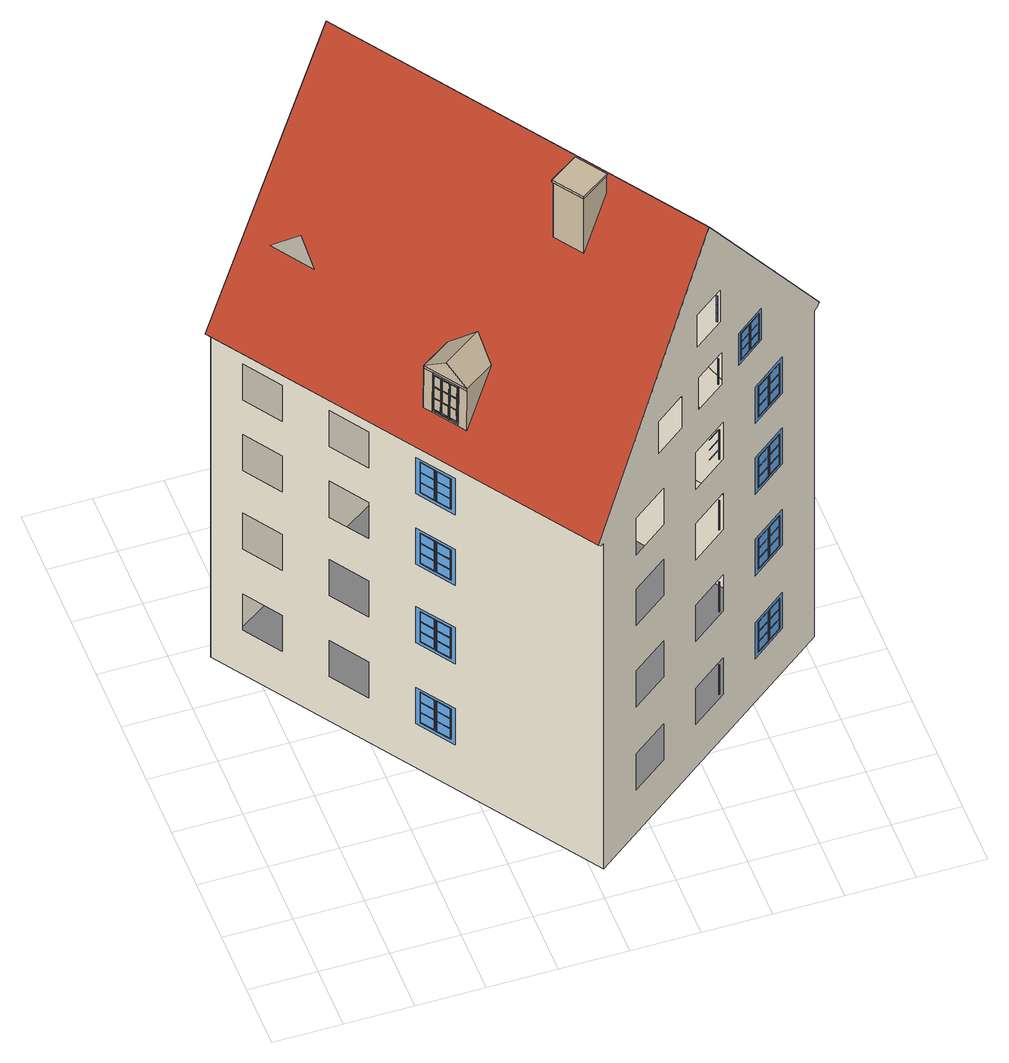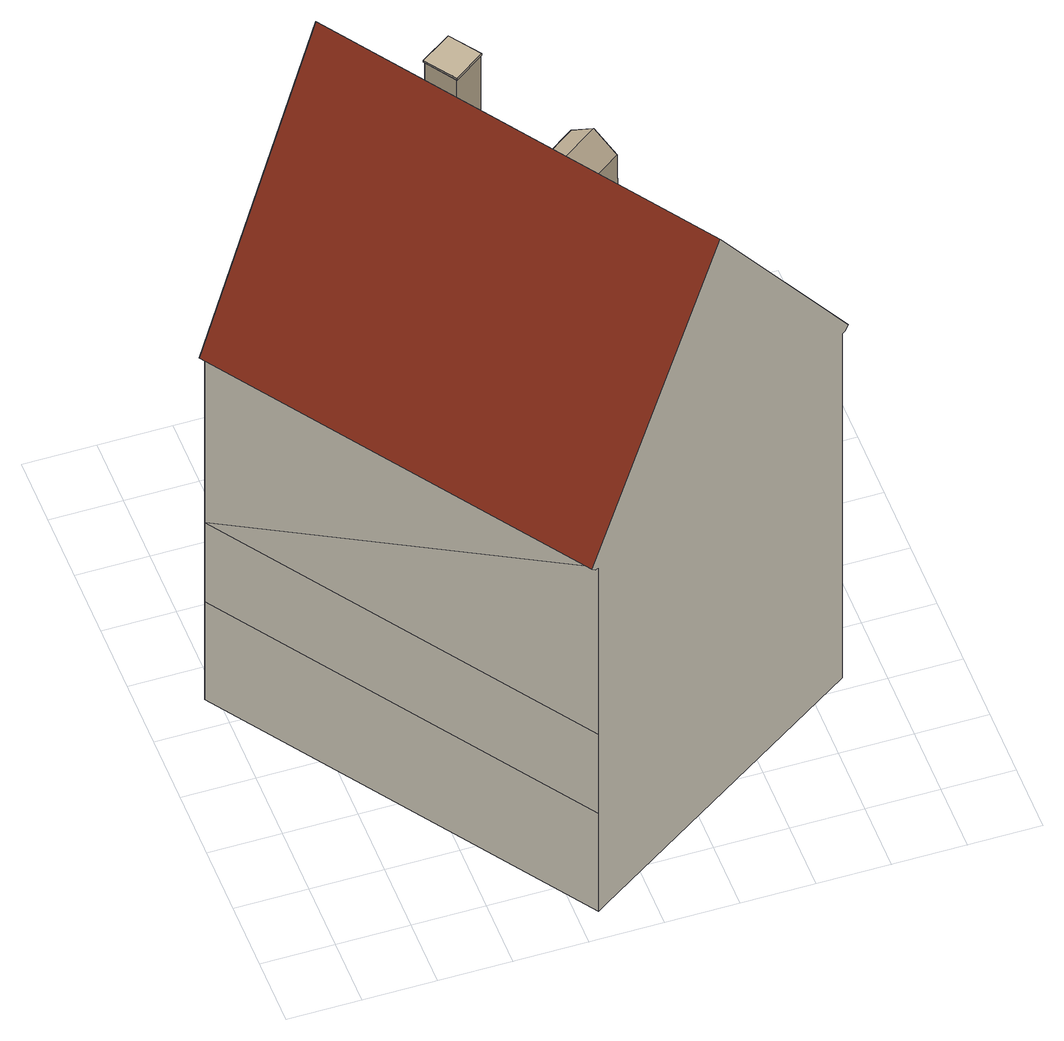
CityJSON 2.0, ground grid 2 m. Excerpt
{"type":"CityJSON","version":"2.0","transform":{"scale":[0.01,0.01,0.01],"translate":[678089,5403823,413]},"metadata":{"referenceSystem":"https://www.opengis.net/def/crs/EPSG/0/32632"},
"CityObjects":{
"building1":{"type":"Building","attributes":{"dataAvailable":"Sufficient","measuredHeight":20.7},"children":["building1-1","building1-2"],"geometry":[{"type":"MultiSurface","lod":"3","boundaries":[[[0,1,2,3],[4,5,6,7],[8,9,10,11],[12,13,14,15]],[[16,17,18,19],[20,21,22,23],[24,25,26,27],[28,29,30,31]],[[32,33,34,35],[36,37,38,39],[40,41,42,43],[44,45,46,47]],[[48,49,50,51],[52,53,54,55],[56,57,58,59],[60,61,62,63]],[[64,65,6,5]],[[66,67,9,8]],[[68,69,13,12]],[[70,71,22,21]],[[72,73,25,24]],[[74,75,29,28]],[[76,77,38,37]],[[78,79,41,40]],[[80,81,45,44]],[[82,83,54,53]],[[84,85,57,56]],[[86,87,61,60]],[[88,65,64,89]],[[90,91,67,66]],[[92,93,69,68]],[[94,71,70,95]],[[96,97,73,72]],[[98,99,75,74]],[[100,77,76,101]],[[102,103,79,78]],[[104,105,81,80]],[[106,83,82,107]],[[108,109,85,84]],[[110,111,87,86]],[[112,113,114,115]],[[89,88,116,117]],[[90,91,118,119]],[[92,93,120,121]],[[95,94,122,123]],[[96,97,124,125]],[[98,99,126,127]],[[101,100,128,129]],[[102,103,130,131]],[[104,105,132,133]],[[107,106,134,135]],[[108,109,136,137]],[[110,111,138,139]],[[90,66,8,11]],[[92,68,12,15]],[[89,64,5,4]],[[96,72,24,27]],[[98,74,28,31]],[[95,70,21,20]],[[102,78,40,43]],[[104,80,44,47]],[[101,76,37,36]],[[108,84,56,59]],[[110,86,60,63]],[[107,82,53,52]],[[64,89,117,140]],[[66,90,119,141]],[[68,92,121,142]],[[70,95,123,143]],[[72,96,125,144]],[[74,98,127,145]],[[76,101,129,146]],[[78,102,131,147]],[[80,104,133,148]],[[82,107,135,149]],[[84,108,137,150]],[[86,110,139,151]],[[152,153,154,155]],[[156,157,158,159]],[[160,161,162,163]],[[164,165,166,167]],[[168,169,170,171]],[[172,173,174,175]],[[176,177,178,179]],[[180,181,182,183]],[[184,185,186,187]],[[188,189,190,191]],[[192,193,194,195]],[[196,197,198,199]],[[200,201,202,203],[0,3,2,1],[204,205,206,207]],[[208,209,210,211],[16,19,18,17],[212,213,214,215]],[[216,217,218,219],[32,35,34,33],[220,221,222,223]],[[224,225,226,227],[48,51,50,49],[228,229,230,231]],[[232,233,160]],[[234,235,152]],[[236,237,156]],[[238,239,172]],[[240,241,164]],[[242,243,168]],[[244,245,184]],[[246,247,176]],[[248,249,180]],[[250,251,196]],[[252,253,188]],[[254,255,192]],[[153,256,257,154]],[[157,258,259,158]],[[161,260,261,162]],[[165,262,263,166]],[[169,264,265,170]],[[173,266,267,174]],[[177,268,269,178]],[[181,270,271,182]],[[185,272,273,186]],[[189,274,275,190]],[[193,276,277,194]],[[197,278,279,198]],[[204,207,206,205],[233,280,161,160],[281,157,156,237],[282,153,152,235]],[[212,215,214,213],[239,283,173,172],[284,169,168,243],[285,165,164,241]],[[220,223,222,221],[245,286,185,184],[287,181,180,249],[288,177,176,247]],[[228,231,230,229],[251,289,197,196],[290,193,192,255],[291,189,188,253]],[[258,157,281]],[[260,161,280]],[[256,153,282]],[[264,169,284]],[[266,173,283]],[[262,165,285]],[[270,181,287]],[[272,185,286]],[[268,177,288]],[[276,193,290]],[[278,197,289]],[[274,189,291]],[[234,152,153,256]],[[236,156,157,258]],[[160,161,260,232]],[[240,164,165,262]],[[242,168,169,264]],[[172,173,266,238]],[[246,176,177,268]],[[248,180,181,270]],[[184,185,272,244]],[[252,188,189,274]],[[254,192,193,276]],[[196,197,278,250]],[[292,293,294,295],[296,297,298,299],[300,301,302,303],[304,305,306,307],[308,309,310,311],[312,313,314,315],[201,200,203,202],[225,224,227,226],[211,210,209,208],[316,317,318,319],[320,321,322,323],[216,219,218,217],[324,325,326,327]],[[236,156,159,328]],[[234,152,155,329]],[[232,160,163,330]],[[242,168,171,331]],[[240,164,167,332]],[[238,172,175,333]],[[248,180,183,334]],[[246,176,179,335]],[[244,184,187,336]],[[254,192,195,337]],[[252,188,191,338]],[[250,196,199,339]],[[236,258,281,237]],[[234,256,282,235]],[[232,260,280,233]],[[242,264,284,243]],[[240,262,285,241]],[[238,266,283,239]],[[248,270,287,249]],[[246,268,288,247]],[[244,272,286,245]],[[254,276,290,255]],[[252,274,291,253]],[[250,278,289,251]],[[256,234,329,257]],[[258,236,328,259]],[[260,232,330,261]],[[262,240,332,263]],[[264,242,331,265]],[[266,238,333,267]],[[268,246,335,269]],[[270,248,334,271]],[[272,244,336,273]],[[274,252,338,275]],[[276,254,337,277]],[[278,250,339,279]],[[340,341,113,112],[342,343,344]],[[341,345,346,347,348,349,350,351,293,292,114,113]],[[350,352,294,293,351]],[[353,354,355,356]],[[357,358,359,360]],[[361,362,363,364]],[[365,366,367,368]],[[369,370,371,372]],[[373,374,375,376]],[[115,295,294,352,377,378,379,380,381,340,112],[382,383,384,385],[386,387,388,389],[390,391,392,393],[394,395,396,397],[398,399,400,401],[402,403,404,405],[406,407,408,409],[410,411,412,413],[414,415,416,417],[418,419,420,421],[422,423,424,425],[426,427,428,429],[430,431,432,433],[434,435,436,437],[438,439,440,441],[442,443,444,445]],[[366,365,446,447]],[[374,373,448,449]],[[370,369,450,451]],[[452,453,454,455]],[[456,457,458,459]],[[460,461,462,463]],[[453,452,464,465]],[[461,460,466,467]],[[457,456,468,469]],[[470,471,472,473]],[[474,475,476,477]],[[478,479,480,481]],[[482,483,484,485]],[[486,487,488,489]],[[490,491,492,493]],[[494,495,496,497]],[[498,499,500,501]],[[502,503,504,505]],[[506,357,360,507]],[[508,353,356,509]],[[510,361,364,511]],[[475,474,512,513]],[[471,470,514,515]],[[479,478,516,517]],[[487,486,518,519]],[[483,482,520,521]],[[491,490,522,523]],[[499,498,524,525]],[[495,494,526,527]],[[503,502,528,529]],[[353,508,530,531]],[[357,506,532,533]],[[361,510,534,535]],[[341,340,381,345]],[[536,537,538,539]],[[540,541,542,543]],[[544,545,546,547]],[[537,536,548,549]],[[545,544,550,551]],[[541,540,552,553]],[[541,554,555,542]],[[537,556,557,538]],[[545,558,559,546]],[[536,560,561,548]],[[544,562,563,550]],[[540,564,565,552]],[[564,540,543,566]],[[560,536,539,567]],[[562,544,547,568]],[[560,536,537,556]],[[544,545,558,562]],[[564,540,541,554]],[[554,541,553,569]],[[558,545,551,570]],[[556,537,549,571]],[[572,573,574,575],[563,570,551,550],[569,553,552,565],[571,549,548,561]],[[554,564,566,555]],[[556,560,567,557]],[[558,562,568,559]],[[560,556,571,561]],[[562,558,570,563]],[[564,554,569,565]],[[576,577,578,579]],[[580,581,582,583]],[[584,585,586,587]],[[581,580,588,589]],[[585,584,590,591]],[[577,576,592,593]],[[378,348,347]],[[439,438,441,440],[594,595,596,597],[572,575,574,573]],[[577,598,599,578]],[[585,600,601,586]],[[581,602,603,582]],[[584,604,605,590]],[[580,606,607,588]],[[576,608,609,592]],[[604,584,587,610]],[[606,580,583,611]],[[608,576,579,612]],[[608,576,577,598]],[[584,585,600,604]],[[606,580,581,602]],[[602,581,589,613]],[[598,577,593,614]],[[600,585,591,615]],[[594,597,596,595],[605,615,591,590],[613,589,588,607],[614,593,592,609]],[[600,604,610,601]],[[598,608,612,599]],[[602,606,611,603]],[[616,617,618,619]],[[620,621,622,623]],[[624,625,626,627]],[[628,629,630,631]],[[632,633,634,635]],[[636,637,638,639]],[[640,641,642,643]],[[644,645,646,647]],[[648,649,650,651]],[[652,653,654,655]],[[656,657,658,659]],[[660,661,662,663]],[[604,600,615,605]],[[606,602,613,607]],[[608,598,614,609]],[[621,620,664,665]],[[617,616,666,667]],[[625,624,668,669]],[[633,632,670,671]],[[629,628,672,673]],[[637,636,674,675]],[[645,644,676,677]],[[641,640,678,679]],[[649,648,680,681]],[[657,656,682,683]],[[653,652,684,685]],[[661,660,686,687]],[[621,688,689,622]],[[617,690,691,618]],[[625,692,693,626]],[[633,694,695,634]],[[629,696,697,630]],[[637,698,699,638]],[[645,700,701,646]],[[641,702,703,642]],[[649,704,705,650]],[[657,706,707,658]],[[653,708,709,654]],[[661,710,711,662]],[[624,712,713,668]],[[620,714,715,664]],[[616,716,717,666]],[[636,718,719,674]],[[632,720,721,670]],[[628,722,723,672]],[[648,724,725,680]],[[644,726,727,676]],[[640,728,729,678]],[[660,730,731,686]],[[656,732,733,682]],[[652,734,735,684]],[[348,378,377,349]],[[349,377,352,350]],[[716,616,619,736]],[[714,620,623,737]],[[712,624,627,738]],[[722,628,631,739]],[[720,632,635,740]],[[718,636,639,741]],[[728,640,643,742]],[[726,644,647,743]],[[724,648,651,744]],[[734,652,655,745]],[[732,656,659,746]],[[730,660,663,747]],[[616,617,690,716]],[[714,620,621,688]],[[712,624,625,692]],[[628,629,696,722]],[[720,632,633,694]],[[718,636,637,698]],[[640,641,702,728]],[[726,644,645,700]],[[724,648,649,704]],[[652,653,708,734]],[[732,656,657,706]],[[730,660,661,710]],[[690,617,667,748]],[[688,621,665,749]],[[692,625,669,750]],[[696,629,673,751]],[[694,633,671,752]],[[698,637,675,753]],[[702,641,679,754]],[[700,645,677,755]],[[704,649,681,756]],[[708,653,685,757]],[[706,657,683,758]],[[710,661,687,759]],[[760,761,762,763],[717,748,667,666],[749,665,664,715],[750,669,668,713]],[[764,765,766,767],[723,751,673,672],[752,671,670,721],[753,675,674,719]],[[768,769,770,771],[729,754,679,678],[755,677,676,727],[756,681,680,725]],[[772,773,774,775],[735,757,685,684],[758,683,682,733],[759,687,686,731]],[[346,380,379,347]],[[345,381,380,346]],[[690,716,736,691]],[[688,714,737,689]],[[692,712,738,693]],[[696,722,739,697]],[[694,720,740,695]],[[698,718,741,699]],[[702,728,742,703]],[[700,726,743,701]],[[704,724,744,705]],[[708,734,745,709]],[[706,732,746,707]],[[710,730,747,711]],[[714,688,749,715]],[[712,692,750,713]],[[716,690,748,717]],[[720,694,752,721]],[[718,698,753,719]],[[722,696,751,723]],[[726,700,755,727]],[[724,704,756,725]],[[728,702,754,729]],[[732,706,758,733]],[[730,710,759,731]],[[734,708,757,735]],[[776,777,778,779]],[[780,781,782,783]],[[784,785,786,787]],[[788,789,790,791]],[[792,793,794,795]],[[796,797,798,799]],[[800,801,802,803]],[[804,805,806,807]],[[808,809,810,811]],[[812,813,814,815]],[[816,817,818,819]],[[820,821,822,823]],[[777,776,824,825]],[[785,784,826,827]],[[781,780,828,829]],[[789,788,830,831]],[[797,796,832,833]],[[793,792,834,835]],[[801,800,836,837]],[[809,808,838,839]],[[805,804,840,841]],[[813,812,842,843]],[[821,820,844,845]],[[817,816,846,847]],[[423,422,425,424],[760,763,762,761],[848,849,850,851]],[[393,392,391,390],[764,767,766,765],[852,853,854,855]],[[404,403,402,405],[768,771,770,769],[856,857,858,859]],[[407,406,409,408],[772,775,774,773],[860,861,862,863]],[[777,864,865,778]],[[781,866,867,782]],[[785,868,869,786]],[[789,870,871,790]],[[793,872,873,794]],[[797,874,875,798]],[[801,876,877,802]],[[805,878,879,806]],[[809,880,881,810]],[[813,882,883,814]],[[817,884,885,818]],[[821,886,887,822]],[[784,888,889,826]],[[776,890,891,824]],[[780,892,893,828]],[[796,894,895,832]],[[788,896,897,830]],[[792,898,899,834]],[[808,900,901,838]],[[800,902,903,836]],[[804,904,905,840]],[[820,906,907,844]],[[812,908,909,842]],[[816,910,911,846]],[[892,780,783,912]],[[890,776,779,913]],[[888,784,787,914]],[[898,792,795,915]],[[896,788,791,916]],[[894,796,799,917]],[[904,804,807,918]],[[902,800,803,919]],[[900,808,811,920]],[[910,816,819,921]],[[908,812,815,922]],[[906,820,823,923]],[[890,776,777,864]],[[892,780,781,866]],[[784,785,868,888]],[[896,788,789,870]],[[898,792,793,872]],[[796,797,874,894]],[[902,800,801,876]],[[904,804,805,878]],[[808,809,880,900]],[[908,812,813,882]],[[910,816,817,884]],[[820,821,886,906]],[[866,781,829,924]],[[868,785,827,925]],[[864,777,825,926]],[[872,793,835,927]],[[874,797,833,928]],[[870,789,831,929]],[[878,805,841,930]],[[880,809,839,931]],[[876,801,837,932]],[[884,817,847,933]],[[886,821,845,934]],[[882,813,843,935]],[[848,851,850,849],[889,925,827,826],[924,829,828,893],[926,825,824,891]],[[852,855,854,853],[895,928,833,832],[927,835,834,899],[929,831,830,897]],[[856,859,858,857],[901,931,839,838],[930,841,840,905],[932,837,836,903]],[[860,863,862,861],[907,934,845,844],[933,847,846,911],[935,843,842,909]],[[864,890,913,865]],[[866,892,912,867]],[[868,888,914,869]],[[870,896,916,871]],[[872,898,915,873]],[[874,894,917,875]],[[876,902,919,877]],[[878,904,918,879]],[[880,900,920,881]],[[882,908,922,883]],[[884,910,921,885]],[[886,906,923,887]],[[892,866,924,893]],[[890,864,926,891]],[[888,868,925,889]],[[898,872,927,899]],[[896,870,929,897]],[[894,874,928,895]],[[904,878,930,905]],[[902,876,932,903]],[[900,880,931,901]],[[910,884,933,911]],[[908,882,935,909]],[[906,886,934,907]],[[347,379,378]]],"semantics":{"surfaces":[{"type":"Window"},{"type":"OuterCeilingSurface"},{"type":"WallSurface"},{"type":"RoofSurface","klumMaterialClass":"Ceramic","klumMaterialIndex":"D201","materialUncertainty":0.3},{"type":"GroundSurface"}],"values":[0,0,0,0,0,0,0,0,0,0,0,0,0,0,0,0,0,0,0,0,0,0,0,0,0,0,0,0,1,0,0,0,0,0,0,0,0,0,0,0,0,0,0,0,0,0,0,0,0,0,0,0,0,0,0,0,0,0,0,0,0,0,0,0,0,0,0,0,0,0,0,0,0,0,0,0,0,0,0,0,0,0,0,0,0,0,0,0,0,0,0,0,0,0,0,0,0,0,0,0,0,0,0,0,0,0,0,0,0,0,0,0,0,0,0,0,0,0,0,0,0,0,0,0,0,0,0,0,0,0,0,0,0,2,0,0,0,0,0,0,0,0,0,0,0,0,0,0,0,0,0,0,0,0,0,0,0,0,0,0,0,0,0,0,0,0,0,0,0,0,3,2,4,0,0,0,0,0,0,2,0,0,0,0,0,0,0,0,0,0,0,0,0,0,0,0,0,0,0,0,0,0,0,0,0,0,0,0,0,0,0,0,0,3,0,0,0,0,0,0,0,0,0,0,0,0,0,0,0,0,0,0,0,0,0,0,0,0,0,0,0,0,0,0,0,0,0,0,2,0,0,0,0,0,0,0,0,0,0,0,0,0,0,0,0,0,0,0,0,0,0,0,0,0,0,0,0,0,0,0,0,0,0,0,0,0,0,0,0,0,0,0,0,0,0,0,0,0,0,0,0,0,0,0,0,0,0,0,0,0,0,0,0,0,0,0,0,0,0,0,2,2,0,0,0,0,0,0,0,0,0,0,0,0,0,0,0,0,0,0,0,0,0,0,0,0,0,0,0,0,0,0,0,0,0,0,0,0,0,0,0,0,1,1,0,0,0,0,0,0,0,0,0,0,0,0,0,0,0,0,0,0,0,0,0,0,0,0,0,0,0,0,0,0,0,0,0,0,0,0,0,0,0,0,0,0,0,0,0,0,0,0,0,0,0,0,0,0,0,0,0,0,0,0,0,0,0,0,0,0,0,0,0,0,0,0,0,0,0,0,0,0,0,0,0,0,0,0,0,0,0,0,0,0,0,0,0,0,0,0,0,0,0,0,0,0,0,0,0,0,0,0,0,0,0,0,0,0,0,0,0,0,0,0,0,0,0,0,0,0,0,0,0,0,0,0,0,0,0,0,0,0,0,0,2]}}]},
"building1-1":{"type":"BuildingInstallation","attributes":{"@cityeditor:layer":"Unclassified.LoD3"},"parents":["building1"],"geometry":[{"type":"MultiSurface","lod":"3","boundaries":[[[936,937,938,939]],[[940,941,942]],[[943,944,945,946]],[[947,948,949,950]],[[951,952,953,954],[955,943,946,956,957,958,959,960]],[[961,962,963,964]],[[965,966,967]],[[955,968,944,943]],[[947,969,970,950]],[[965,967,971,954,953,972]],[[954,973,974,951]],[[964,963,975,976]],[[949,977,978,948]],[[979,980,937,936]],[[944,968,981,982]],[[936,979,983,939]],[[984,985,986,987]],[[942,988,945,944,982]],[[983,989,980,979]],[[968,990,991,941,940,981]],[[976,975,992,993]],[[953,994,973,954]],[[960,990,945,946]],[[960,990,968,955]],[[948,978,969,947]],[[939,938,989,983]],[[950,970,977,949]],[[995,996,965,972]],[[997,998,999,1000]],[[1001,1002,985,984]],[[942,941,991,988],[1003,1004,1005,1006],[999,998,1007,1008],[985,1002,1009,986]],[[993,992,962,961]],[[958,941,991,959]],[[1010,1011,1012,1013]],[[1010,1006,1005,1013]],[[956,988,942,957]],[[957,942,941,958]],[[1014,1015,1016,1017]],[[1000,999,1008,1018]],[[956,988,991,959]],[[943,955,960,946],[936,939,983,979],[947,950,949,948],[964,976,993,961]],[[1013,1005,1004,1012]],[[1018,1000,997,1019]],[[1011,1003,1006,1010]],[[984,1001,1020,987]],[[1018,1008,1007,1019]],[[1012,1004,1003,1011]],[[987,986,1009,1020]],[[945,990,968,944],[980,989,938,937],[978,977,970,969],[962,992,975,963]],[[956,959,958,957],[1010,1013,1012,1011],[1018,1019,997,1000],[987,1020,1001,984]],[[951,974,1021,952]],[[961,993,976,964]],[[1022,1023,971,967]],[[952,1024,995,972,953]],[[959,991,990,960]],[[951,1025,1024,952]],[[1023,1025,951,954,971]],[[1026,1027,1028,1029]],[[946,960,959,956],[1029,1030,1031,1026],[1032,1033,1034,1035],[1036,1037,1014,1017]],[[1033,1038,1039,1034]],[[1034,1039,1040,1035]],[[1036,1041,1042,1037]],[[1017,1016,1041,1036]],[[988,991,990,945],[1027,1043,1044,1028],[1040,1039,1038,1045],[1016,1015,1042,1041]],[[1032,1035,1034,1033]],[[1031,1043,1027,1026]],[[1029,1028,1044,1030]],[[1017,1014,1037,1036]],[[1032,1045,1038,1033]],[[946,945,988,956]],[[1037,1042,1015,1014]],[[1029,1026,1031,1030]],[[1020,1009,1002,1001]],[[1035,1040,1045,1032]],[[1030,1044,1043,1031]],[[1019,1007,998,997]],[[1046,996,965,966]],[[1022,1046,966,967]],[[1023,1025,1024,995,996,1046,1022]]]}]},
"building1-2":{"type":"BuildingInstallation","attributes":{"@cityeditor:layer":"Unclassified.LoD3","materialUncertainty":1},"parents":["building1"],"geometry":[{"type":"MultiSurface","lod":"3","boundaries":[[[1047,1048,1049,1050]],[[1051,1052,1053,1054]],[[1055,1056,1057,1058]],[[1049,1059,1060,1050]],[[1059,1061,1062,1060],[1053,1058,1057,1054]],[[1048,1061,1059,1049]],[[1050,1060,1062,1047]],[[1047,1062,1061,1048]],[[1052,1055,1058,1053]],[[1051,1054,1057,1056]],[[1056,1055,1052,1051]]]}]}
},
"vertices":[
[493,596,367],[493,596,248],[521,555,248],[521,555,367],[519,557,287],[519,557,250],[494,594,250],[494,594,287],[519,557,289],[494,594,289],[494,594,326],[519,557,326],[519,557,328],[494,594,328],[494,594,365],[519,557,365],[493,596,680],[493,596,561],[521,555,561],[521,555,680],[519,557,600],[519,557,563],[494,594,563],[494,594,600],[519,557,602],[494,594,602],[494,594,639],[519,557,639],[519,557,641],[494,594,641],[494,594,678],[519,557,678],[493,596,984],[493,596,865],[521,555,865],[521,555,984],[519,557,904],[519,557,867],[494,594,867],[494,594,904],[519,557,906],[494,594,906],[494,594,943],[519,557,943],[519,557,945],[494,594,945],[494,594,982],[519,557,982],[493,596,1258],[493,596,1140],[521,555,1140],[521,555,1258],[519,557,1179],[519,557,1141],[494,594,1141],[494,594,1179],[519,557,1180],[494,594,1180],[494,594,1218],[519,557,1218],[519,557,1219],[494,594,1219],[494,594,1257],[519,557,1257],[520,558,250],[495,595,250],[520,558,289],[495,595,289],[520,558,328],[495,595,328],[520,558,563],[495,595,563],[520,558,602],[495,595,602],[520,558,641],[495,595,641],[520,558,867],[495,595,867],[520,558,906],[495,595,906],[520,558,945],[495,595,945],[520,558,1141],[495,595,1141],[520,558,1180],[495,595,1180],[520,558,1219],[495,595,1219],[495,595,287],[520,558,287],[520,558,326],[495,595,326],[520,558,365],[495,595,365],[495,595,600],[520,558,600],[520,558,639],[495,595,639],[520,558,678],[495,595,678],[495,595,904],[520,558,904],[520,558,943],[495,595,943],[520,558,982],[495,595,982],[495,595,1179],[520,558,1179],[520,558,1218],[495,595,1218],[520,558,1257],[495,595,1257],[813,85,1341],[85,1146,1341],[95,1153,1329],[823,92,1329],[496,596,287],[522,559,287],[496,596,326],[522,559,326],[496,596,365],[522,559,365],[496,596,600],[522,559,600],[496,596,639],[522,559,639],[496,596,678],[522,559,678],[496,596,904],[522,559,904],[496,596,943],[522,559,943],[496,596,982],[522,559,982],[496,596,1179],[522,559,1179],[496,596,1218],[522,559,1218],[496,596,1257],[522,559,1257],[522,559,250],[522,559,289],[522,559,328],[522,559,563],[522,559,602],[522,559,641],[522,559,867],[522,559,906],[522,559,945],[522,559,1141],[522,559,1180],[522,559,1219],[524,551,365],[524,551,328],[526,552,328],[526,552,365],[524,551,326],[524,551,289],[526,552,289],[526,552,326],[524,551,287],[524,551,250],[526,552,250],[526,552,287],[524,551,678],[524,551,641],[526,552,641],[526,552,678],[524,551,639],[524,551,602],[526,552,602],[526,552,639],[524,551,600],[524,551,563],[526,552,563],[526,552,600],[524,551,982],[524,551,945],[526,552,945],[526,552,982],[524,551,943],[524,551,906],[526,552,906],[526,552,943],[524,551,904],[524,551,867],[526,552,867],[526,552,904],[524,551,1257],[524,551,1219],[526,552,1219],[526,552,1257],[524,551,1218],[524,551,1180],[526,552,1180],[526,552,1218],[524,551,1179],[524,551,1141],[526,552,1141],[526,552,1179],[485,607,377],[485,607,237],[558,500,237],[558,500,377],[522,553,367],[550,512,367],[550,512,248],[522,553,248],[485,607,691],[485,607,551],[558,500,551],[558,500,691],[522,553,680],[550,512,680],[550,512,561],[522,553,561],[485,607,995],[485,607,855],[558,500,855],[558,500,995],[522,553,984],[550,512,984],[550,512,865],[522,553,865],[485,607,1269],[485,607,1129],[558,500,1129],[558,500,1269],[522,553,1258],[550,512,1258],[550,512,1140],[522,553,1140],[550,514,287],[549,514,287],[550,514,365],[549,514,365],[550,514,326],[549,514,326],[550,514,600],[549,514,600],[550,514,678],[549,514,678],[550,514,639],[549,514,639],[550,514,904],[549,514,904],[550,514,982],[549,514,982],[550,514,943],[549,514,943],[550,514,1179],[549,514,1179],[550,514,1257],[549,514,1257],[550,514,1218],[549,514,1218],[550,514,328],[552,515,328],[550,514,289],[552,515,289],[550,514,250],[552,515,250],[550,514,641],[552,515,641],[550,514,602],[552,515,602],[550,514,563],[552,515,563],[550,514,945],[552,515,945],[550,514,906],[552,515,906],[550,514,867],[552,515,867],[550,514,1219],[552,515,1219],[550,514,1180],[552,515,1180],[550,514,1141],[552,515,1141],[549,514,250],[549,514,289],[549,514,328],[549,514,563],[549,514,602],[549,514,641],[549,514,867],[549,514,906],[549,514,945],[549,514,1141],[549,514,1180],[549,514,1219],[106,1160,1329],[106,1160,66],[833,100,66],[833,100,1329],[165,1074,855],[165,1074,995],[238,967,995],[238,967,855],[238,967,237],[165,1074,237],[165,1074,377],[238,967,377],[398,734,995],[398,734,855],[325,841,855],[325,841,995],[238,967,551],[165,1074,551],[165,1074,691],[238,967,691],[398,734,1129],[325,841,1129],[325,841,1269],[398,734,1269],[325,841,551],[325,841,691],[398,734,691],[398,734,551],[325,841,237],[325,841,377],[398,734,377],[398,734,237],[165,1074,1269],[238,967,1269],[238,967,1129],[165,1074,1129],[552,515,326],[552,515,365],[552,515,287],[552,515,639],[552,515,678],[552,515,600],[552,515,943],[552,515,982],[552,515,904],[552,515,1218],[552,515,1257],[552,515,1179],[1232,402,2104],[524,1434,2104],[357,1052,1590],[276,1170,1590],[347,1132,1644],[963,1722,1341],[952,1716,1329],[942,1709,1329],[942,1709,716],[942,1709,426],[942,1709,66],[913,1690,66],[1631,704,66],[1272,434,1233],[1236,407,1233],[1235,408,1233],[1271,435,1233],[1272,434,1272],[1236,407,1272],[1235,408,1272],[1271,435,1272],[1272,434,1194],[1236,407,1194],[1235,408,1194],[1271,435,1194],[1263,427,1700],[1263,427,1733],[1262,429,1733],[1262,429,1700],[1263,427,1768],[1263,427,1801],[1262,429,1801],[1262,429,1768],[1263,427,1734],[1263,427,1767],[1262,429,1767],[1262,429,1734],[1631,704,426],[1631,704,716],[1631,704,1329],[1641,712,1329],[1651,719,1341],[1060,272,232],[956,194,232],[956,194,372],[1060,272,372],[1060,272,1010],[1060,272,870],[956,194,870],[956,194,1010],[1511,614,694],[1511,614,554],[1408,535,554],[1408,535,694],[1286,443,1144],[1182,364,1144],[1182,364,1285],[1286,443,1285],[956,194,554],[956,194,694],[1060,272,694],[1060,272,554],[1511,614,870],[1408,535,870],[1408,535,1010],[1511,614,1010],[1408,535,1144],[1408,535,1285],[1511,614,1285],[1511,614,1144],[1182,364,1010],[1286,443,1010],[1286,443,870],[1182,364,870],[1182,364,232],[1182,364,372],[1286,443,372],[1286,443,232],[1182,364,694],[1286,443,694],[1286,443,554],[1182,364,554],[1408,535,232],[1408,535,372],[1511,614,372],[1511,614,232],[1060,272,1285],[1060,272,1144],[956,194,1144],[956,194,1285],[1193,372,1563],[1280,438,1563],[1280,438,1441],[1193,372,1441],[1128,324,1563],[1128,324,1441],[1041,258,1441],[1041,258,1563],[1344,487,1441],[1344,487,1563],[1431,553,1563],[1431,553,1441],[1275,434,1689],[1188,369,1689],[1188,369,1811],[1275,434,1811],[1264,426,1700],[1264,426,1733],[1264,426,1734],[1264,426,1767],[1264,426,1768],[1264,426,1801],[1268,431,1452],[1268,431,1485],[1267,432,1485],[1267,432,1452],[1268,431,1520],[1268,431,1552],[1267,432,1552],[1267,432,1520],[1268,431,1486],[1268,431,1519],[1267,432,1519],[1267,432,1486],[1269,430,1452],[1269,430,1485],[1269,430,1486],[1269,430,1519],[1269,430,1520],[1269,430,1552],[1272,434,323],[1272,434,360],[1271,435,360],[1271,435,323],[1272,434,284],[1272,434,321],[1271,435,321],[1271,435,284],[1272,434,245],[1272,434,282],[1271,435,282],[1271,435,245],[1272,434,644],[1272,434,682],[1271,435,682],[1271,435,644],[1272,434,605],[1272,434,643],[1271,435,643],[1271,435,605],[1272,434,566],[1272,434,604],[1271,435,604],[1271,435,566],[1272,434,961],[1272,434,998],[1271,435,998],[1271,435,961],[1272,434,922],[1272,434,959],[1271,435,959],[1271,435,922],[1272,434,883],[1272,434,920],[1271,435,920],[1271,435,883],[1272,434,1235],[1271,435,1235],[1272,434,1196],[1271,435,1196],[1272,434,1157],[1271,435,1157],[1273,433,284],[1273,433,321],[1273,433,323],[1273,433,360],[1273,433,245],[1273,433,282],[1273,433,605],[1273,433,643],[1273,433,644],[1273,433,682],[1273,433,566],[1273,433,604],[1273,433,922],[1273,433,959],[1273,433,961],[1273,433,998],[1273,433,883],[1273,433,920],[1273,433,1196],[1273,433,1233],[1273,433,1235],[1273,433,1272],[1273,433,1157],[1273,433,1194],[1354,496,1552],[1354,496,1520],[1353,498,1520],[1353,498,1552],[1354,496,1519],[1354,496,1486],[1353,498,1486],[1353,498,1519],[1354,496,1485],[1354,496,1452],[1353,498,1452],[1353,498,1485],[1355,495,1552],[1355,495,1520],[1355,495,1485],[1355,495,1452],[1355,495,1519],[1355,495,1486],[1384,519,1486],[1383,520,1486],[1384,519,1520],[1383,520,1520],[1384,519,1452],[1383,520,1452],[1384,519,1552],[1385,518,1552],[1384,519,1485],[1385,518,1485],[1384,519,1519],[1385,518,1519],[1383,520,1519],[1383,520,1552],[1383,520,1485],[1385,518,1486],[1385,518,1452],[1385,518,1520],[1353,494,1554],[1353,494,1451],[1386,519,1451],[1386,519,1554],[1389,523,1552],[1389,523,1520],[1388,524,1520],[1388,524,1552],[1389,523,1519],[1389,523,1486],[1388,524,1486],[1388,524,1519],[1389,523,1485],[1389,523,1452],[1388,524,1452],[1388,524,1485],[1390,522,1519],[1390,522,1486],[1390,522,1485],[1390,522,1452],[1390,522,1552],[1390,522,1520],[1389,521,1554],[1422,546,1554],[1422,546,1451],[1389,521,1451],[1419,545,1520],[1418,547,1520],[1419,545,1452],[1418,547,1452],[1419,545,1486],[1418,547,1486],[1419,545,1485],[1420,545,1485],[1419,545,1519],[1420,545,1519],[1419,545,1552],[1420,545,1552],[1418,547,1485],[1418,547,1519],[1418,547,1552],[1420,545,1486],[1420,545,1520],[1420,545,1452],[1420,546,282],[1420,546,245],[1419,547,245],[1419,547,282],[1420,546,321],[1420,546,284],[1419,547,284],[1419,547,321],[1420,546,360],[1420,546,323],[1419,547,323],[1419,547,360],[1420,546,604],[1420,546,566],[1419,547,566],[1419,547,604],[1420,546,643],[1420,546,605],[1419,547,605],[1419,547,643],[1420,546,682],[1420,546,644],[1419,547,644],[1419,547,682],[1420,546,920],[1420,546,883],[1419,547,883],[1419,547,920],[1420,546,959],[1420,546,922],[1419,547,922],[1419,547,959],[1420,546,998],[1420,546,961],[1419,547,961],[1419,547,998],[1420,546,1194],[1420,546,1157],[1419,547,1157],[1419,547,1194],[1420,546,1233],[1420,546,1196],[1419,547,1196],[1419,547,1233],[1420,546,1272],[1420,546,1235],[1419,547,1235],[1419,547,1272],[1421,545,321],[1421,545,284],[1421,545,282],[1421,545,245],[1421,545,360],[1421,545,323],[1421,545,643],[1421,545,605],[1421,545,604],[1421,545,566],[1421,545,682],[1421,545,644],[1421,545,959],[1421,545,922],[1421,545,920],[1421,545,883],[1421,545,998],[1421,545,961],[1421,545,1233],[1421,545,1196],[1421,545,1194],[1421,545,1157],[1421,545,1272],[1421,545,1235],[1456,573,284],[1455,575,284],[1456,573,245],[1455,575,245],[1456,573,323],[1455,575,323],[1456,573,605],[1455,575,605],[1456,573,566],[1455,575,566],[1456,573,644],[1455,575,644],[1456,573,922],[1455,575,922],[1456,573,883],[1455,575,883],[1456,573,961],[1455,575,961],[1456,573,1196],[1455,575,1196],[1456,573,1157],[1455,575,1157],[1456,573,1235],[1455,575,1235],[1456,573,360],[1456,572,360],[1456,573,321],[1456,572,321],[1456,573,282],[1456,572,282],[1456,573,682],[1456,572,682],[1456,573,643],[1456,572,643],[1456,573,604],[1456,572,604],[1456,573,998],[1456,572,998],[1456,573,959],[1456,572,959],[1456,573,920],[1456,572,920],[1456,573,1272],[1456,572,1272],[1456,573,1233],[1456,572,1233],[1456,573,1194],[1456,572,1194],[1455,575,282],[1455,575,321],[1455,575,360],[1455,575,604],[1455,575,643],[1455,575,682],[1455,575,920],[1455,575,959],[1455,575,998],[1455,575,1194],[1455,575,1233],[1455,575,1272],[1456,572,245],[1456,572,284],[1456,572,323],[1456,572,566],[1456,572,605],[1456,572,644],[1456,572,883],[1456,572,922],[1456,572,961],[1456,572,1157],[1456,572,1196],[1456,572,1235],[1419,544,362],[1419,544,243],[1458,573,243],[1458,573,362],[1419,544,683],[1419,544,565],[1458,573,565],[1458,573,683],[1419,544,1000],[1419,544,881],[1458,573,881],[1458,573,1000],[1419,544,1274],[1419,544,1155],[1458,573,1155],[1458,573,1274],[1462,578,360],[1462,578,323],[1461,579,323],[1461,579,360],[1462,578,321],[1462,578,284],[1461,579,284],[1461,579,321],[1462,578,282],[1462,578,245],[1461,579,245],[1461,579,282],[1462,578,682],[1462,578,644],[1461,579,644],[1461,579,682],[1462,578,643],[1462,578,605],[1461,579,605],[1461,579,643],[1462,578,604],[1462,578,566],[1461,579,566],[1461,579,604],[1462,578,998],[1462,578,961],[1461,579,961],[1461,579,998],[1462,578,959],[1462,578,922],[1461,579,922],[1461,579,959],[1462,578,920],[1462,578,883],[1461,579,883],[1461,579,920],[1462,578,1272],[1462,578,1235],[1461,579,1235],[1461,579,1272],[1462,578,1233],[1462,578,1196],[1461,579,1196],[1461,579,1233],[1462,578,1194],[1462,578,1157],[1461,579,1157],[1461,579,1194],[1462,577,360],[1462,577,323],[1462,577,282],[1462,577,245],[1462,577,321],[1462,577,284],[1462,577,682],[1462,577,644],[1462,577,604],[1462,577,566],[1462,577,643],[1462,577,605],[1462,577,998],[1462,577,961],[1462,577,920],[1462,577,883],[1462,577,959],[1462,577,922],[1462,577,1272],[1462,577,1235],[1462,577,1194],[1462,577,1157],[1462,577,1233],[1462,577,1196],[1461,575,362],[1500,605,362],[1500,605,243],[1461,575,243],[1461,575,683],[1500,605,683],[1500,605,565],[1461,575,565],[1461,575,1000],[1500,605,1000],[1500,605,881],[1461,575,881],[1461,575,1274],[1500,605,1274],[1500,605,1155],[1461,575,1155],[1498,605,323],[1496,606,323],[1498,605,284],[1496,606,284],[1498,605,245],[1496,606,245],[1498,605,644],[1496,606,644],[1498,605,605],[1496,606,605],[1498,605,566],[1496,606,566],[1498,605,961],[1496,606,961],[1498,605,922],[1496,606,922],[1498,605,883],[1496,606,883],[1498,605,1235],[1496,606,1235],[1498,605,1196],[1496,606,1196],[1498,605,1157],[1496,606,1157],[1498,605,282],[1498,604,282],[1498,605,360],[1498,604,360],[1498,605,321],[1498,604,321],[1498,605,604],[1498,604,604],[1498,605,682],[1498,604,682],[1498,605,643],[1498,604,643],[1498,605,920],[1498,604,920],[1498,605,998],[1498,604,998],[1498,605,959],[1498,604,959],[1498,605,1194],[1498,604,1194],[1498,605,1272],[1498,604,1272],[1498,605,1233],[1498,604,1233],[1496,606,321],[1496,606,360],[1496,606,282],[1496,606,643],[1496,606,682],[1496,606,604],[1496,606,959],[1496,606,998],[1496,606,920],[1496,606,1233],[1496,606,1272],[1496,606,1194],[1498,604,284],[1498,604,245],[1498,604,323],[1498,604,605],[1498,604,566],[1498,604,644],[1498,604,922],[1498,604,883],[1498,604,961],[1498,604,1196],[1498,604,1157],[1498,604,1235],
[576,540,1533],[579,542,1533],[567,560,1533],[564,558,1533],[537,607,1576],[537,606,1576],[535,605,1442],[576,537,1442],[579,540,1442],[565,561,1442],[561,559,1442],[576,540,1489],[576,540,1529],[564,558,1529],[563,558,1489],[530,605,1437],[578,535,1437],[580,537,1581],[532,606,1581],[578,539,1576],[546,581,1442],[531,603,1442],[533,604,1576],[548,582,1576],[563,560,1576],[575,540,1486],[579,542,1485],[578,542,1446],[575,539,1446],[596,512,1591],[557,572,1645],[515,630,1591],[581,541,1576],[579,542,1489],[566,560,1489],[515,630,1581],[596,512,1581],[536,609,1581],[534,608,1437],[566,560,1446],[562,557,1446],[567,560,1529],[579,542,1529],[577,541,1572],[580,543,1572],[582,542,1576],[580,540,1442],[564,558,1572],[546,583,1486],[549,585,1485],[548,585,1446],[545,583,1446],[550,583,1442],[568,561,1572],[566,563,1576],[552,584,1576],[566,560,1485],[563,558,1486],[584,539,1581],[594,511,1430],[684,573,1589],[534,601,1529],[537,604,1529],[549,586,1529],[546,583,1529],[533,601,1486],[537,603,1485],[550,586,1572],[538,604,1572],[537,604,1533],[550,586,1533],[537,603,1489],[549,585,1489],[536,603,1446],[546,583,1533],[547,584,1572],[534,602,1572],[534,602,1533],[548,579,1486],[552,582,1485],[564,564,1485],[560,561,1486],[546,583,1489],[533,601,1489],[533,601,1446],[582,538,1437],[603,691,1589],[513,629,1430],[578,535,1430],[530,605,1430],[562,562,1572],[565,564,1572],[565,564,1533],[561,562,1533],[549,580,1533],[549,580,1572],[561,561,1489],[548,579,1489],[549,580,1529],[561,562,1529],[560,561,1446],[548,579,1446],[552,582,1489],[552,582,1529],[564,564,1529],[563,563,1446],[551,581,1446],[553,583,1572],[552,582,1533],[564,564,1489],[674,653,1643],
[1032,643,2136],[973,729,2136],[887,670,2136],[946,585,2136],[973,726,2058],[890,670,1912],[890,670,2129],[973,726,2129],[947,587,1914],[1029,644,2060],[1029,644,2129],[947,587,2129],[887,670,2129],[946,585,2129],[973,729,2129],[1032,643,2129]
]}
